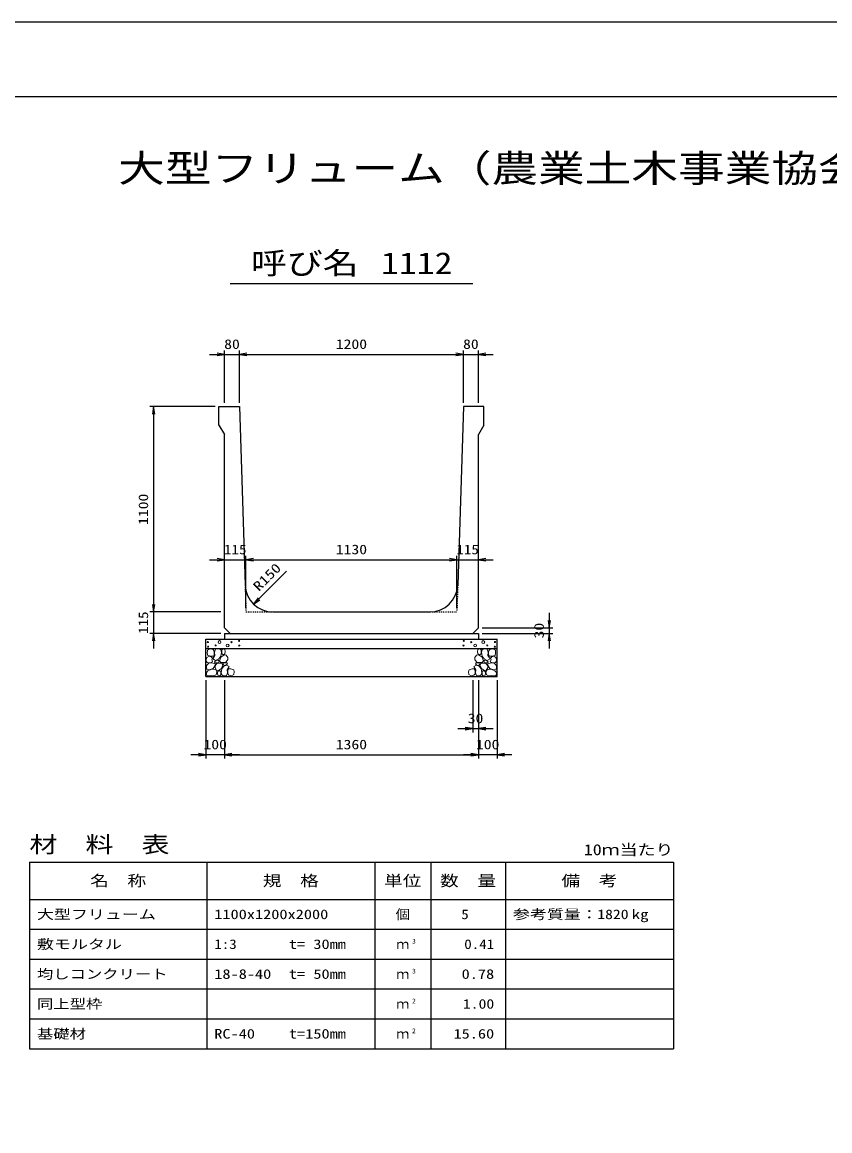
# Model space of a CAD drawing. Units: millimetres at full size. Extents: x 0 to 16820, y 0 to 11880.
# Drawn here: x 5646 to 9973, y 5940 to 11880 of the extents above; entities that cross this region are included whole.
import ezdxf
from ezdxf.enums import TextEntityAlignment as Align

# ---------------------------------------------------------------- set-up
doc = ezdxf.new("R2010")
doc.units = ezdxf.units.MM
doc.linetypes.add('DASHED_SPACED', pattern=[12, 6, -6])
for name, color, linetype, lineweight in [('D-DCR-HCHn', 4, 'Continuous', 9), ('D-MTR-FRAM', 7, 'Continuous', 25), ('D-MTR-LINE', 7, 'Continuous', 25), ('D-STR-DIM', 7, 'Continuous', 25), ('D-STR-STRn', 1, 'Continuous', 25), ('D-TTL', 2, 'Continuous', 25), ('D-TTL-TXT', 7, 'Continuous', 25)]:
    doc.layers.add(name, color=color, linetype=linetype, lineweight=lineweight)
doc.layers.add('D-MTR', color=7, linetype='Continuous')
doc.layers.add('D-MTR-TXT', color=7, linetype='Continuous')
doc.styles.add('ＭＳ ゴシック', font='')
doc.styles.get('ＭＳ ゴシック').set_extended_font_data('MS Gothic')

# ---------------------------------------------------------------- blocks, each defined once
blk = doc.blocks.new('open_arrow')
at = {"color": 0, "linetype": 'Continuous', "lineweight": -2}
blk.add_lwpolyline([(7.5, 1.25), (0, 0), (7.5, -1.25)], dxfattribs=at)

msp = doc.modelspace()

# ---------------------------------------------------------------- linework, layer by layer
at = {"layer": 'D-DCR-HCHn'}
for points in [[(6668.399, 8518.696), (6652.796, 8522.163), (6638.928, 8515.228), (6637.194, 8499.626), (6640.661, 8487.491), (6657.997, 8482.29), (6670.132, 8482.29), (6675.333, 8490.958), (6675.333, 8510.028)], [(6682.267, 8520.429), (6677.067, 8504.827), (6678.8, 8487.491), (6666.665, 8468.421), (6682.267, 8459.753), (6699.603, 8468.421), (6710.005, 8482.29), (6713.472, 8504.827), (6710.005, 8516.962), (6699.603, 8522.163)], [(6715.206, 8516.962), (6715.206, 8496.159), (6723.874, 8490.958), (6732.542, 8496.159), (6734.275, 8508.294), (6732.542, 8518.696), (6720.407, 8522.163)], [(8104.794, 8516.962), (8104.794, 8496.159), (8096.126, 8490.958), (8087.458, 8496.159), (8085.725, 8508.294), (8087.458, 8518.696), (8099.593, 8522.163)], [(8137.733, 8520.429), (8142.933, 8504.827), (8141.2, 8487.491), (8153.335, 8468.421), (8137.733, 8459.753), (8120.397, 8468.421), (8109.995, 8482.29), (8106.528, 8504.827), (8109.995, 8516.962), (8120.397, 8522.163)], [(8151.601, 8518.696), (8167.204, 8522.163), (8181.072, 8515.228), (8182.806, 8499.626), (8179.339, 8487.491), (8162.003, 8482.29), (8149.868, 8482.29), (8144.667, 8490.958), (8144.667, 8510.028)], [(6635.46, 8475.356), (6630.26, 8459.753), (6637.194, 8449.352), (6654.53, 8447.618), (6666.366, 8452.699), (6661.464, 8464.954), (6664.932, 8471.889), (6657.997, 8478.823), (6647.596, 8482.29)], [(6668.366, 8417.757), (6681.208, 8437.019), (6679.603, 8441.834), (6661.946, 8446.65), (6645.894, 8445.045), (6634.658, 8435.414), (6633.052, 8424.177), (6634.658, 8412.941), (6647.499, 8409.731)], [(6685.735, 8459.753), (6677.067, 8452.819), (6680.534, 8447.618), (6692.669, 8447.618), (6697.87, 8449.352), (6701.337, 8456.286), (6696.136, 8461.487)], [(6713.311, 8417.757), (6721.337, 8437.019), (6714.916, 8445.045), (6695.654, 8445.045), (6687.628, 8441.834), (6679.603, 8430.598), (6679.603, 8420.967), (6687.628, 8408.125), (6697.259, 8406.52)], [(6711.739, 8478.823), (6703.071, 8458.02), (6710.005, 8449.352), (6730.808, 8449.352), (6739.476, 8452.819), (6748.144, 8464.954), (6748.144, 8475.356), (6739.476, 8489.224), (6729.074, 8490.958)], [(6740.599, 8379.232), (6745.415, 8393.679), (6743.81, 8409.731), (6755.046, 8427.388), (6740.599, 8435.414), (6724.548, 8427.388), (6714.916, 8414.546), (6711.706, 8393.679), (6714.916, 8382.443), (6724.548, 8377.627)], [(6737.389, 8435.414), (6745.415, 8441.834), (6742.204, 8446.65), (6730.968, 8446.65), (6726.153, 8445.045), (6722.942, 8438.624), (6727.758, 8433.808)], [(8079.401, 8379.232), (8074.585, 8393.679), (8076.19, 8409.731), (8064.954, 8427.388), (8079.401, 8435.414), (8095.452, 8427.388), (8105.084, 8414.546), (8108.294, 8393.679), (8105.084, 8382.443), (8095.452, 8377.627)], [(8108.261, 8478.823), (8116.929, 8458.02), (8109.995, 8449.352), (8089.192, 8449.352), (8080.524, 8452.819), (8071.856, 8464.954), (8071.856, 8475.356), (8080.524, 8489.224), (8090.926, 8490.958)], [(8082.611, 8435.414), (8074.585, 8441.834), (8077.796, 8446.65), (8089.032, 8446.65), (8093.847, 8445.045), (8097.058, 8438.624), (8092.242, 8433.808)], [(8106.689, 8417.757), (8098.663, 8437.019), (8105.084, 8445.045), (8124.346, 8445.045), (8132.372, 8441.834), (8140.397, 8430.598), (8140.397, 8420.967), (8132.372, 8408.125), (8122.741, 8406.52)], [(8134.265, 8459.753), (8142.933, 8452.819), (8139.466, 8447.618), (8127.331, 8447.618), (8122.13, 8449.352), (8118.663, 8456.286), (8123.864, 8461.487)], [(8151.634, 8417.757), (8138.792, 8437.019), (8140.397, 8441.834), (8158.054, 8446.65), (8174.106, 8445.045), (8185.342, 8435.414), (8186.948, 8424.177), (8185.342, 8412.941), (8172.501, 8409.731)], [(8184.54, 8475.356), (8189.74, 8459.753), (8182.806, 8449.352), (8165.47, 8447.618), (8153.634, 8452.699), (8158.536, 8464.954), (8155.068, 8471.889), (8162.003, 8478.823), (8172.404, 8482.29)], [(6674.787, 8377.627), (6686.023, 8382.443), (6689.234, 8398.494), (6682.813, 8409.731), (6671.577, 8412.941), (6657.13, 8411.336), (6641.078, 8404.915), (6633.052, 8395.284), (6633.052, 8384.048), (6637.868, 8377.627), (6657.13, 8379.232)], [(6710.101, 8382.443), (6710.101, 8401.705), (6702.075, 8406.52), (6694.049, 8401.705), (6692.444, 8390.469), (6694.049, 8380.837), (6705.285, 8377.627)], [(6753.441, 8380.837), (6767.887, 8377.627), (6780.729, 8384.048), (6782.334, 8398.494), (6779.124, 8409.731), (6763.072, 8414.546), (6751.836, 8414.546), (6747.02, 8406.52), (6747.02, 8388.863)], [(8066.559, 8380.837), (8052.113, 8377.627), (8039.271, 8384.048), (8037.666, 8398.494), (8040.876, 8409.731), (8056.928, 8414.546), (8068.164, 8414.546), (8072.98, 8406.52), (8072.98, 8388.863)], [(8109.899, 8382.443), (8109.899, 8401.705), (8117.925, 8406.52), (8125.951, 8401.705), (8127.556, 8390.469), (8125.951, 8380.837), (8114.715, 8377.627)], [(8145.213, 8377.627), (8133.977, 8382.443), (8130.766, 8398.494), (8137.187, 8409.731), (8148.423, 8412.941), (8162.87, 8411.336), (8178.922, 8404.915), (8186.948, 8395.284), (8186.948, 8384.048), (8182.132, 8377.627), (8162.87, 8379.232)]]:
    msp.add_lwpolyline(points, close=True, dxfattribs=at)
for centre, radius in [((6640.727, 8558.955), 3), ((6703.336, 8558.955), 7.5), ((6767.708, 8558.164), 3), ((6808.131, 8565.006), 3), ((8011.869, 8565.006), 3), ((8052.292, 8558.164), 3), ((8116.664, 8558.955), 7.5), ((8179.273, 8558.955), 3), ((6641.869, 8533.91), 3), ((6682.292, 8540.752), 3), ((6746.664, 8539.961), 7.5), ((6809.273, 8539.961), 3), ((8010.727, 8539.961), 3), ((8073.336, 8539.961), 7.5), ((8137.708, 8540.752), 3), ((8178.131, 8533.91), 3)]:
    msp.add_circle(centre, radius, dxfattribs=at)
at = {"layer": 'D-MTR-FRAM'}
for p, q in [((5685, 7380), (9135, 7380)), ((5685, 7380), (5685, 6380)), ((9135, 7380), (9135, 6380)), ((5685, 6380), (9135, 6380))]:
    msp.add_line(p, q, dxfattribs=at)
at = {"layer": 'D-MTR-LINE'}
for p, q in [((6635, 7380), (6635, 6380)), ((7535, 7380), (7535, 6380)), ((7835, 7380), (7835, 6380)), ((8235, 7380), (8235, 6380)), ((5685, 7180), (9135, 7180)), ((5685, 7020), (9135, 7020)), ((5685, 6860), (9135, 6860)), ((5685, 6700), (9135, 6700)), ((5685, 6540), (9135, 6540))]:
    msp.add_line(p, q, dxfattribs=at)
at = {"layer": 'D-STR-DIM'}
for p, q in [((6650, 10100), (6890, 10100)), ((6730, 9840), (6730, 10120)), ((6810, 9840), (6810, 10120)), ((6810, 9840), (6810, 10120)), ((6810, 10100), (8010, 10100)), ((7930, 10100), (8170, 10100)), ((8010, 9840), (8010, 10120)), ((8010, 9840), (8010, 10120)), ((8090, 9840), (8090, 10120)), ((6680, 9820), (6330, 9820)), ((6350, 9820), (6350, 8720)), ((6650, 9000), (6925, 9000)), ((6845, 8740), (6845, 9020)), ((6845, 8740), (6845, 9020)), ((6845, 9000), (7975, 9000)), ((7895, 9000), (8170, 9000)), ((7975, 8740), (7975, 9020)), ((7975, 8740), (7975, 9020)), ((6885.937, 8762.261), (7062.714, 8939.037)), ((6350, 8800), (6350, 8525)), ((6710, 8720), (6330, 8720)), ((6710, 8720), (6330, 8720)), ((8470, 8715), (8470, 8525)), ((8110, 8635), (8490, 8635)), ((6710, 8605), (6330, 8605)), ((8110, 8605), (8490, 8605)), ((6630, 8355), (6630, 7935)), ((6730, 8355), (6730, 7935)), ((6730, 8355), (6730, 7935)), ((8060, 8355), (8060, 8075)), ((8090, 8355), (8090, 7935)), ((8090, 8355), (8090, 7935)), ((8090, 8355), (8090, 8075)), ((8190, 8355), (8190, 7935)), ((7980, 8095), (8170, 8095)), ((6810, 7955), (6550, 7955)), ((6730, 7955), (8090, 7955)), ((8270, 7955), (8010, 7955))]:
    msp.add_line(p, q, dxfattribs=at)
at = {"layer": 'D-STR-STRn'}
for p, q in [((6700, 9820), (6810, 9820)), ((6700, 9720), (6700, 9820)), ((6810, 9820), (6840.379, 8865.23)), ((8010, 9820), (7979.621, 8865.23)), ((8120, 9820), (8010, 9820)), ((8120, 9720), (8120, 9820)), ((6700, 9720), (6730, 9670)), ((8120, 9720), (8090, 9670)), ((6730, 8635), (6730, 9670)), ((8090, 8635), (8090, 9670)), ((6990.303, 8720), (7829.697, 8720)), ((6730, 8635), (6760, 8605)), ((8090, 8635), (8060, 8605)), ((6630, 8375), (6630, 8575)), ((6630, 8575), (8190, 8575)), ((6730, 8605), (8090, 8605)), ((6730, 8605), (6730, 8575)), ((8090, 8605), (8090, 8575)), ((8190, 8375), (8190, 8575)), ((6630, 8525), (8190, 8525)), ((6630, 8375), (8190, 8375))]:
    msp.add_line(p, q, dxfattribs=at)
at = {"layer": 'D-STR-STRn', "color": 2, "linetype": 'DASHED_SPACED'}
for p, q in [((6840.379, 8865.23), (6845, 8720)), ((7979.621, 8865.23), (7975, 8720)), ((6845, 8720), (6990.303, 8720)), ((7829.697, 8720), (7975, 8720))]:
    msp.add_line(p, q, dxfattribs=at)
at = {"layer": 'D-STR-STRn'}
for centre, start, end in [((6990.303, 8870), 181.82243, 270), ((7829.697, 8870), 270, 358.17757)]:
    msp.add_arc(centre, 150, start, end, dxfattribs=at)
at = {"layer": 'D-TTL'}
for points in [[(0, 0), (16820, 0), (16820, 11880), (0, 11880)], [(400, 400), (16420, 400), (16420, 11480), (400, 11480)]]:
    msp.add_lwpolyline(points, close=True, dxfattribs=at)
at = {"layer": 'D-TTL-TXT'}
msp.add_line((6760, 10480), (8060, 10480), dxfattribs=at)

# ---------------------------------------------------------------- block references
at = {"layer": 'D-STR-DIM', "xscale": 5.33, "yscale": 5.33}
for p, rotation in [((6730, 10100), 180), ((8010, 10100), 180), ((8010, 10100), 180), ((6350, 9820), 270), ((6730, 9000), 180), ((7975, 9000), 180), ((7975, 9000), 180), ((6885.937, 8762.261), 45), ((6350, 8720), 90), ((6350, 8720), 90), ((8470, 8635), 90), ((6350, 8605), 270), ((8470, 8605), 270), ((8060, 8095), 180), ((6630, 7955), 180), ((8090, 7955), 180), ((8090, 7955), 180)]:
    msp.add_blockref('open_arrow', p, dxfattribs=dict(at, rotation=rotation))
for p in [(6810, 10100), (6810, 10100), (8090, 10100), (6845, 9000), (6845, 9000), (8090, 9000), (8090, 8095), (6730, 7955), (6730, 7955), (8190, 7955)]:
    msp.add_blockref('open_arrow', p, dxfattribs=at)

# ---------------------------------------------------------------- texts
at = {"layer": 'D-MTR', "style": 'ＭＳ ゴシック', "width": 1.25}
msp.add_text('材\u3000料\u3000表', height=87.98, dxfattribs=at).set_placement((5685, 7404), align=Align.BOTTOM_LEFT)
at = {"layer": 'D-MTR', "style": 'ＭＳ ゴシック', "width": 1.2}
msp.add_text('10ｍ当たり', height=58.65, dxfattribs=at).set_placement((9135, 7399.333), align=Align.BOTTOM_RIGHT)
at = {"layer": 'D-MTR-TXT', "style": 'ＭＳ ゴシック'}
for s, height, width, p in [('名\u3000称', 58.65, 1.25, (6160, 7280)), ('規\u3000格', 58.65, 1.25, (7085, 7280)), ('単位', 58.65, 1.25, (7685, 7280)), ('数\u3000量', 58.65, 1.25, (8035, 7280)), ('備\u3000考', 58.65, 1.25, (8685, 7280)), ('個', 51.32, 1.1, (7685, 7100))]:
    msp.add_text(s, height=height, dxfattribs=dict(at, width=width)).set_placement(p, align=Align.MIDDLE_CENTER)
for s, width, p in [('大型フリューム', 1.3, (5725, 7100)), ('参考質量：    kg', 1.3, (8275, 7100)), ('1100x1200x2000', 1.25, (6675, 7100)), ('敷モルタル', 1.3, (5725, 6940)), ('1:3', 1.15, (6675, 6940)), ('t= 30mm', 1.25, (7075, 6940)), ('均しコンクリート', 1.25, (5725, 6780)), ('18-8-40', 1.25, (6675, 6780)), ('t= 50mm', 1.25, (7075, 6780)), ('同上型枠', 1.25, (5725, 6620)), ('基礎材', 1.25, (5725, 6460)), ('RC-40', 1.25, (6675, 6460)), ('t=150mm', 1.25, (7075, 6460))]:
    msp.add_text(s, height=51.32, dxfattribs=dict(at, width=width)).set_placement(p, align=Align.MIDDLE_LEFT)
for s, width, p in [('5', 1.15, (8038.553, 7100)), ('1820', 1.2, (8895, 7100)), ('0.41', 1.15, (8175, 6940)), ('0.78', 1.25, (8175, 6780)), ('1.00', 1.2, (8175, 6620)), ('15.60', 1.25, (8175, 6460))]:
    msp.add_text(s, height=51.32, dxfattribs=dict(at, width=width)).set_placement(p, align=Align.MIDDLE_RIGHT)
for p in [(7685, 6940), (7685, 6780), (7685, 6620), (7685, 6460)]:
    msp.add_text('ｍ', height=51.32, dxfattribs=at).set_placement(p, align=Align.MIDDLE_CENTER)
at = {"layer": 'D-MTR-TXT', "style": 'ＭＳ ゴシック', "width": 1.15}
for s, p in [('3', (7735, 6935.333)), ('3', (7735, 6775.333)), ('2', (7735, 6615.333)), ('2', (7735, 6455.333))]:
    msp.add_text(s, height=25.66, dxfattribs=at).set_placement(p, align=Align.BOTTOM_LEFT)
at = {"layer": 'D-STR-DIM', "style": 'ＭＳ ゴシック'}
for s, width, p in [('80', 1.2, (6770, 10155)), ('1200', 1.2, (7410, 10155)), ('80', 1.2, (8050, 10155)), ('115', 1.15, (6787.5, 9055)), ('1130', 1.2, (7410, 9055)), ('115', 1.15, (8032.5, 9055)), ('30', 1.2, (8075, 8150)), ('100', 1.2, (6680, 8010)), ('1360', 1.2, (7410, 8010)), ('100', 1.2, (8140, 8010))]:
    msp.add_text(s, height=51.32, dxfattribs=dict(at, width=width)).set_placement(p, align=Align.MIDDLE_CENTER)
for s, width, p in [('1100', 1.2, (6295, 9270)), ('115', 1.15, (6295, 8662.5)), ('30', 1.2, (8415, 8620))]:
    msp.add_text(s, height=51.32, rotation=90, dxfattribs=dict(at, width=width)).set_placement(p, align=Align.MIDDLE_CENTER)
at = {"layer": 'D-STR-DIM', "style": 'ＭＳ ゴシック', "width": 1.25}
msp.add_text('R150', height=51.32, rotation=45, dxfattribs=at).set_placement((6924.877, 8816.285), align=Align.BOTTOM_LEFT)
at = {"layer": 'D-TTL-TXT', "style": 'ＭＳ ゴシック'}
for s, height, width, p in [('大型フリューム（農業土木事業協会型）', 146.6, 1.25, (8410, 10980)), ('呼び名', 117.3, 1.2, (7160, 10495)), ('1112', 117.3, 1.2, (7760, 10495))]:
    msp.add_text(s, height=height, dxfattribs=dict(at, width=width)).set_placement(p, align=Align.BOTTOM_CENTER)

doc.saveas('drawing.dxf')
